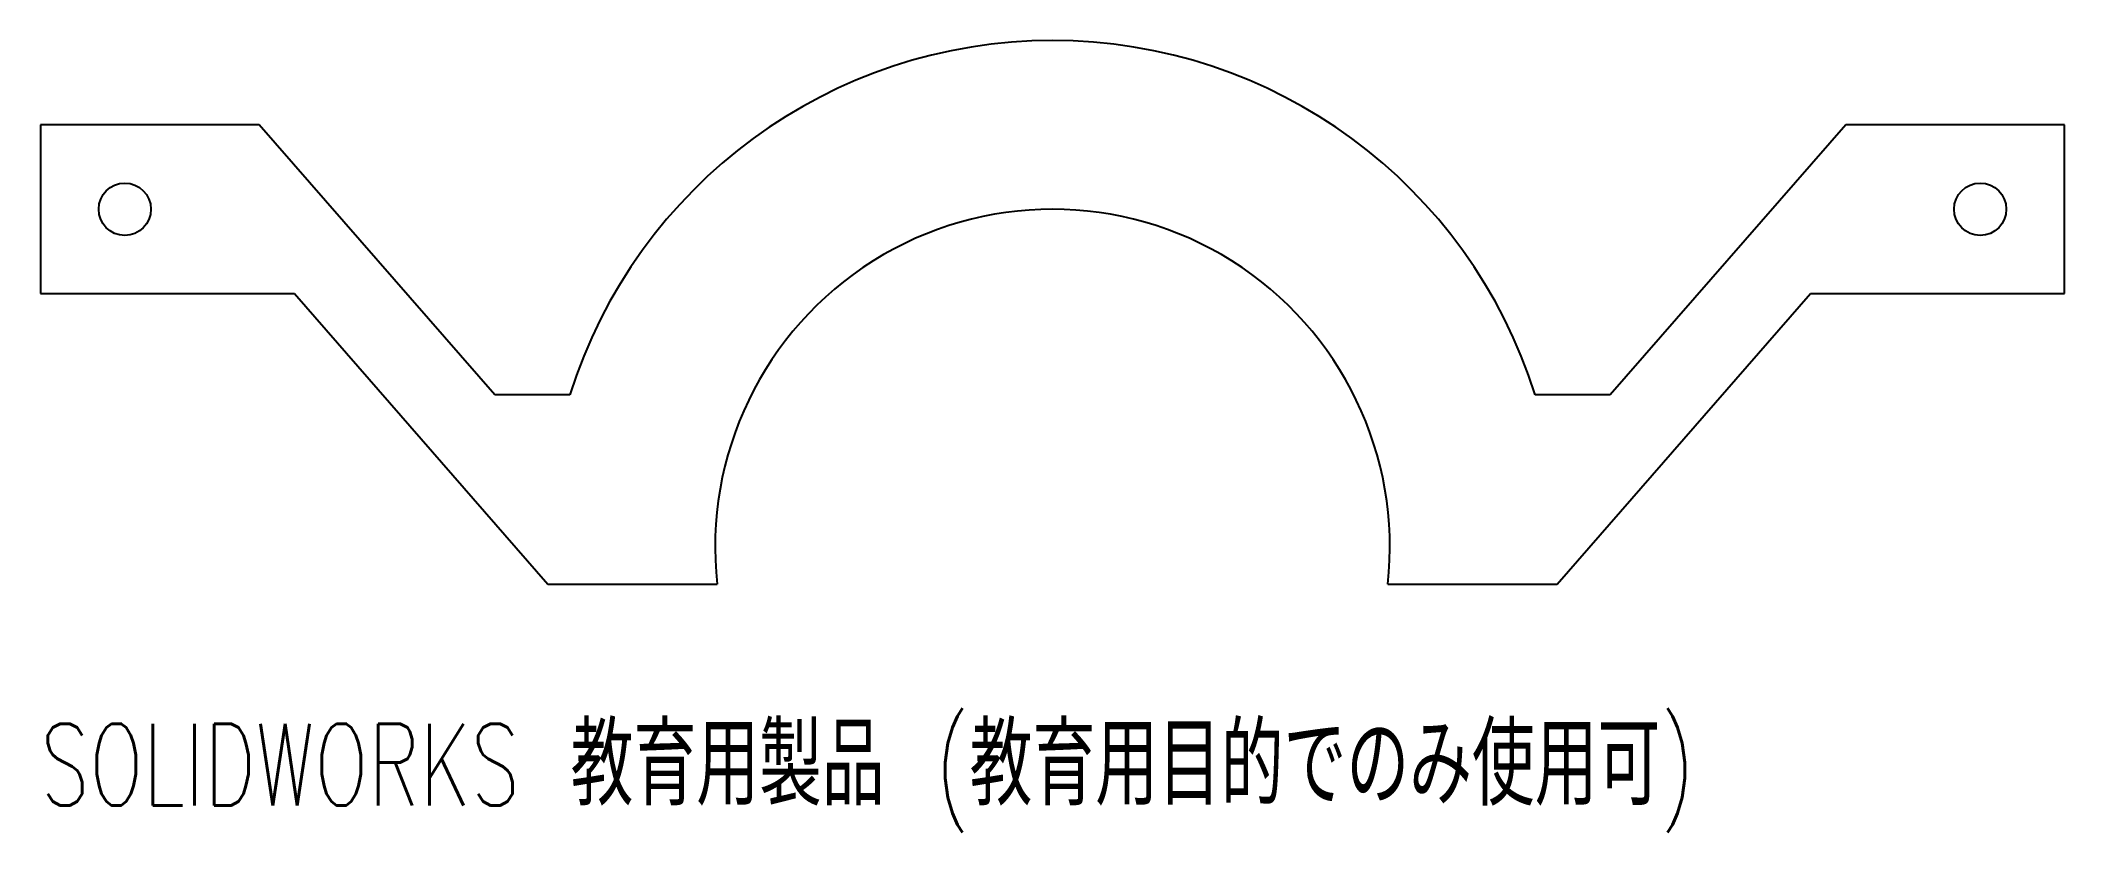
# Model space of a CAD drawing. Header units: millimetres. Extents: x -60 to 60, y -37 to 10.
import ezdxf

# ---------------------------------------------------------------- set-up
doc = ezdxf.new("R2010")
doc.units = ezdxf.units.MM
doc.styles.add('SLDTEXTSTYLE0', font='TXT', dxfattribs={"width": 0.7, "bigfont": 'bigfont'})

msp = doc.modelspace()

# ---------------------------------------------------------------- linework, layer by layer
at = {"color": 7, "linetype": 'Continuous', "lineweight": 25}
for p, q in [((-47.03, 5), (-60, 5)), ((-60, 5), (-60, -5)), ((-33.07, -11), (-47.03, 5)), ((47.03, 5), (33.07, -11)), ((60, 5), (47.03, 5)), ((60, -5), (60, 5)), ((-60, -5), (-44.94, -5)), ((-44.94, -5), (-29.92, -22.22)), ((29.92, -22.22), (44.94, -5)), ((44.94, -5), (60, -5)), ((-28.62, -11), (-33.07, -11)), ((33.07, -11), (28.62, -11)), ((-29.92, -22.22), (-19.88, -22.22)), ((19.88, -22.22), (29.92, -22.22))]:
    msp.add_line(p, q, dxfattribs=at)
for centre in [(-55, 0), (55, 0)]:
    msp.add_circle(centre, 1.55, dxfattribs=at)
for radius, start, end in [(30, 17.4576, 162.5424), (20, 353.6334, 186.3666)]:
    msp.add_arc((0, -20), radius, start, end, dxfattribs=at)

# ---------------------------------------------------------------- texts
at = {"color": 7, "linetype": 'Continuous', "insert": (-60, -30.49), "char_height": 4.8336, "attachment_point": 1, "style": 'SLDTEXTSTYLE0'}
msp.add_mtext('SOLIDWORKS 教育用製品 (教育用目的でのみ使用可)', dxfattribs=at)

doc.saveas('drawing.dxf')
